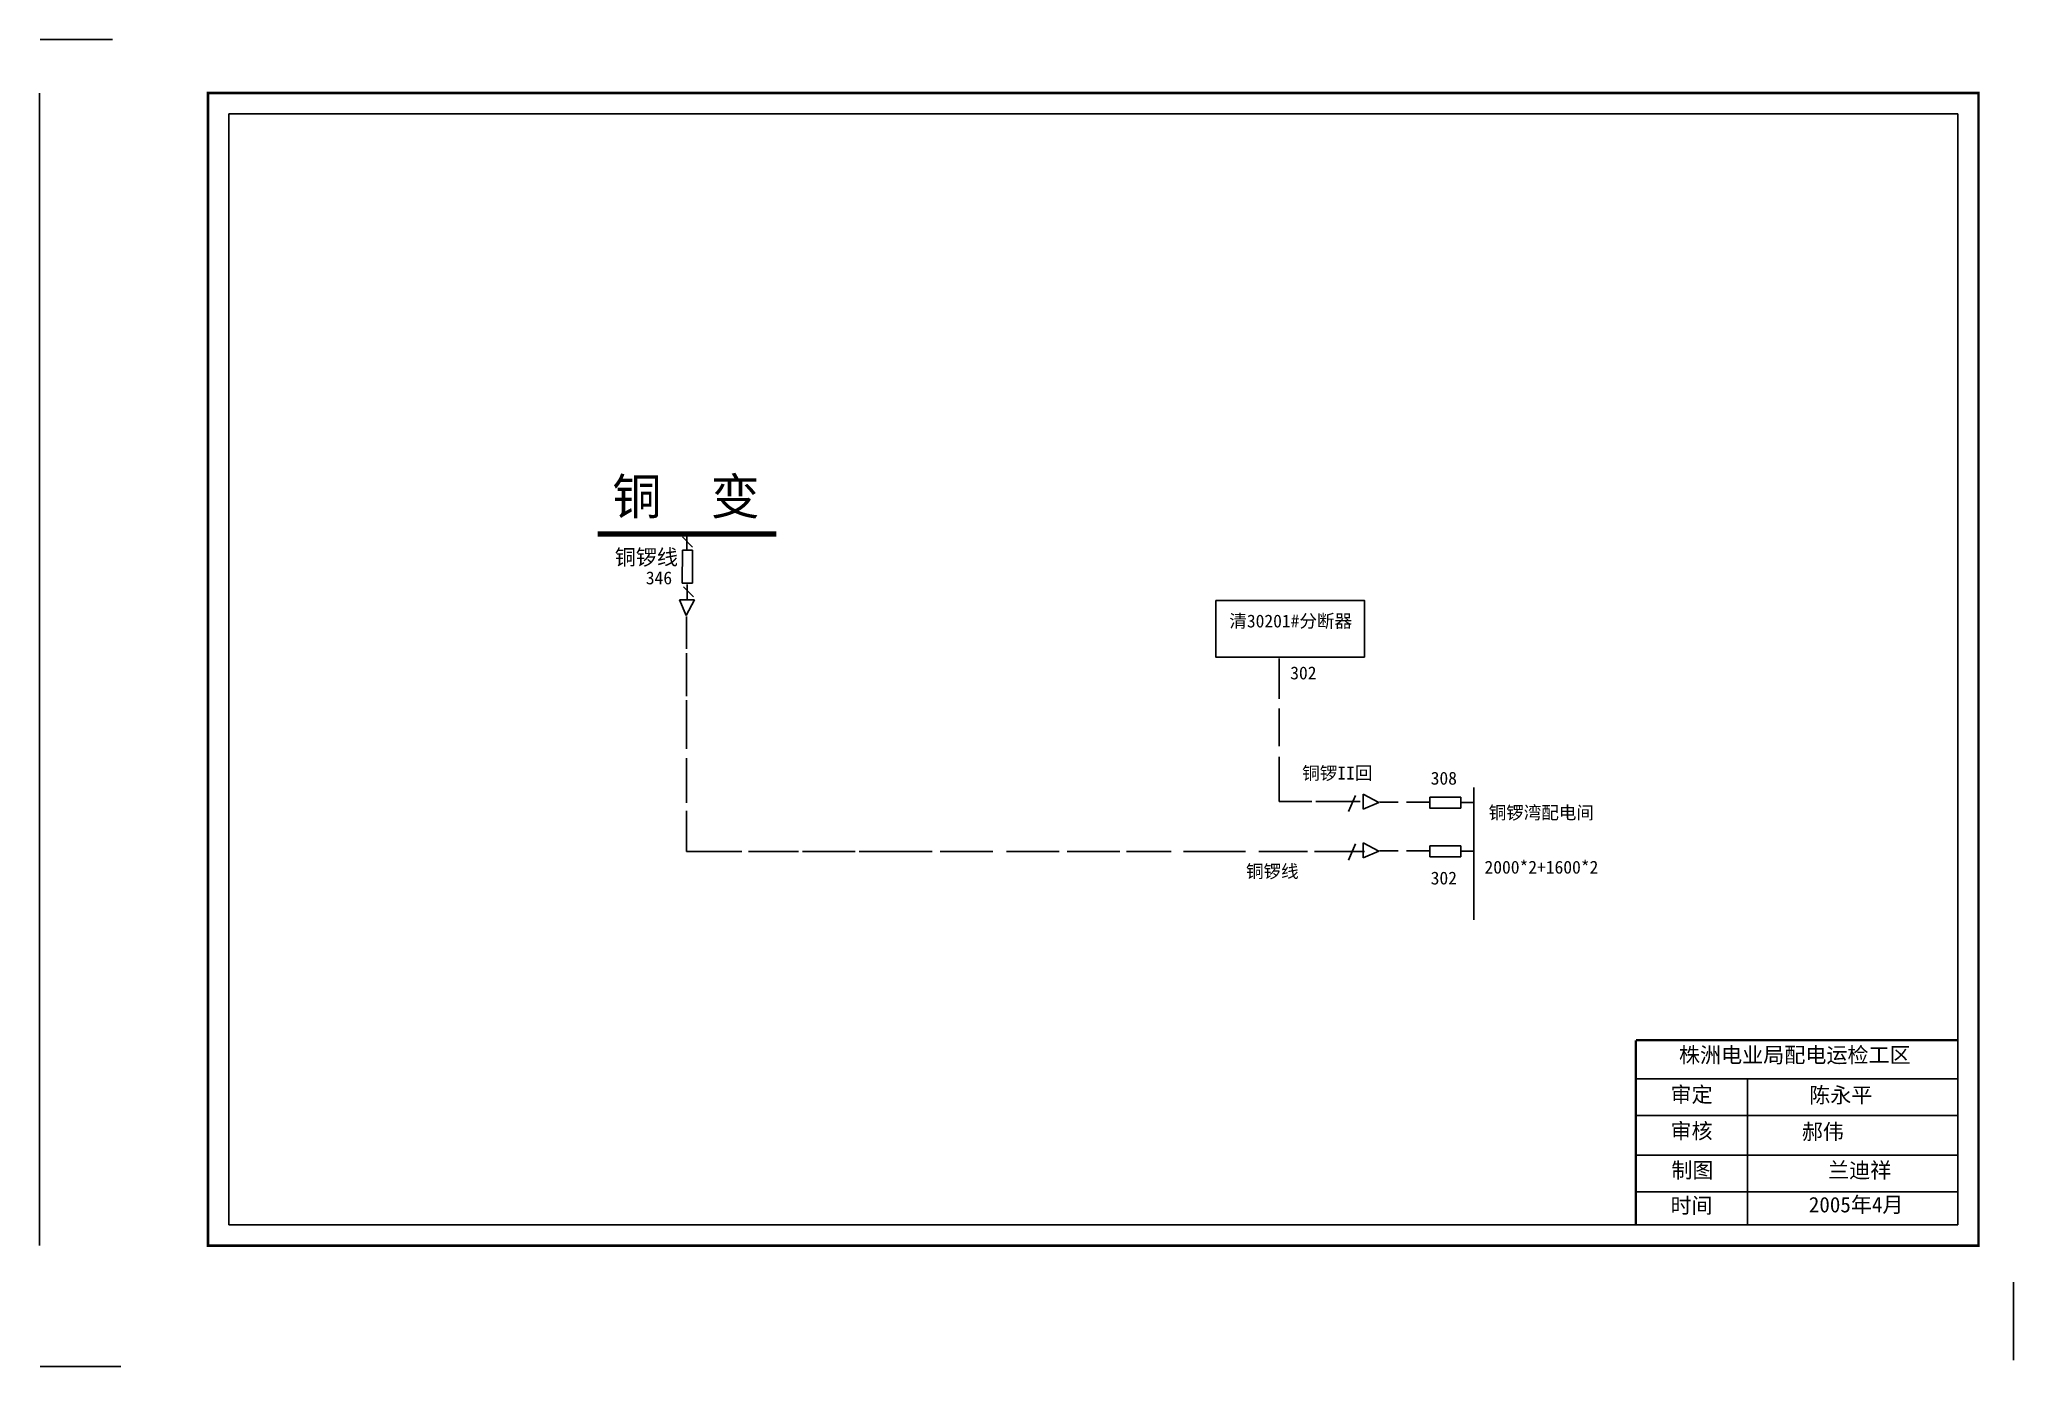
# Model space of a CAD drawing. Extents: x -33 to 351, y -24 to 234.
import ezdxf

# ---------------------------------------------------------------- set-up
doc = ezdxf.new("R2010")
doc.units = 0
doc.header["$LTSCALE"] = 0.774411
doc.linetypes.add('ACAD_ISO02W100', pattern=[15, 12, -3])
doc.layers.get('0').update_dxf_attribs({"linetype": 'CONTINUOUS'})
doc.styles.get("Standard").update_dxf_attribs({"font": 'SimSun.ttf', "height": 2.5})
doc.styles.add('字体', font='', dxfattribs={"height": 2.5})
doc.styles.get('字体').set_extended_font_data('KaiTi_GB2312')

msp = doc.modelspace()

# ---------------------------------------------------------------- linework, layer by layer
at = {"linetype": 'Continuous'}
for p, q in [((-32.68, 234.33), (-18.6, 234.33)), ((-32.78, -0.05), (-32.78, 223.91)), ((94.1, 135.69), (92.12, 137.68)), ((94.32, 126), (92.34, 127.98)), ((93.03, 125.36), (93.03, 128.42)), ((92.86, 122.39), (91.57, 125.44)), ((91.57, 125.44), (94.5, 125.44)), ((94.5, 125.44), (92.86, 122.39)), ((92.9, 122.18), (92.9, 115.89)), ((92.9, 115.1), (92.9, 106.71)), ((208.1, 106.19), (208.1, 114.05)), ((92.9, 105.93), (92.9, 96.49)), ((208.1, 97.01), (208.1, 104.35)), ((92.9, 94.65), (92.9, 86)), ((208.1, 86.26), (208.1, 94.91)), ((245.93, 88.99), (245.93, 63.22)), ((92.9, 84.42), (92.9, 76.56)), ((214.4, 86.26), (208.1, 86.26)), ((223.84, 86.26), (215.18, 86.26)), ((222.92, 87.44), (221.58, 84.27)), ((224.42, 84.73), (224.42, 87.66)), ((224.42, 87.66), (227.47, 86.02)), ((227.47, 86.02), (224.42, 84.73)), ((227.55, 86.1), (231.21, 86.1)), ((232.85, 86.1), (237.38, 86.1)), ((243.32, 86.04), (245.81, 86.04)), ((222.92, 78), (221.58, 74.83)), ((224.42, 78.22), (227.47, 76.58)), ((224.42, 75.29), (224.42, 78.22)), ((92.9, 76.56), (103.66, 76.56)), ((104.97, 76.56), (114.68, 76.56)), ((115.47, 76.56), (125.7, 76.56)), ((126.49, 76.56), (140.66, 76.56)), ((142.23, 76.56), (152.47, 76.56)), ((155.09, 76.56), (165.32, 76.56)), ((166.9, 76.56), (177.13, 76.56)), ((178.45, 76.56), (187.11, 76.56)), ((189.47, 76.56), (201.54, 76.56)), ((204.16, 76.56), (213.61, 76.56)), ((214.92, 76.56), (224.63, 76.56)), ((227.47, 76.58), (224.42, 75.29)), ((227.55, 76.66), (231.21, 76.66)), ((232.85, 76.66), (237.38, 76.66)), ((243.32, 76.6), (245.81, 76.6)), ((277.42, 32.35), (339.78, 32.35)), ((299.06, 32.34), (299.06, 4.01)), ((277.42, 25.25), (339.78, 25.25)), ((277.42, 17.5), (339.78, 17.5)), ((277.42, 10.4), (339.78, 10.4)), ((350.76, -22.32), (350.76, -7.14)), ((-32.68, -23.56), (-16.99, -23.56))]:
    msp.add_line(p, q, dxfattribs=at)
at = {"linetype": 'ACAD_ISO02W100'}
msp.add_line((93.01, 135.09), (93.02, 138.18), dxfattribs=at)
at = {"linetype": 'Continuous', "const_width": 0.5}
msp.add_lwpolyline([(-0.02, 223.91), (343.96, 223.91), (343.96, -0.05), (-0.02, -0.05)], close=True, dxfattribs=at)
at = {"linetype": 'Continuous'}
for points in [[(4.03, 219.87), (339.91, 219.87), (339.91, 3.99), (4.03, 3.99)], [(195.77, 125.33), (224.63, 125.33), (224.63, 114.32), (195.77, 114.32)], [(243.35, 84.94), (237.38, 84.94), (237.38, 87.06), (243.35, 87.06)], [(243.35, 75.5), (237.38, 75.5), (237.38, 77.62), (243.35, 77.62)]]:
    msp.add_lwpolyline(points, close=True, dxfattribs=at)
for points, const_width in [([(110.38, 138.24), (75.65, 138.22)], 1), ([(277.38, 39.86), (277.38, 4.13)], 0.5), ([(277.42, 39.86), (339.78, 39.86)], 0.5)]:
    msp.add_lwpolyline(points, dxfattribs=dict(at, const_width=const_width))
at = {"linetype": 'ACAD_ISO02W100'}
msp.add_lwpolyline([(94.1, 128.69), (92.11, 128.69), (92.13, 135.09), (94.11, 135.09)], close=True, dxfattribs=at)

# ---------------------------------------------------------------- texts
at = {"linetype": 'Continuous', "attachment_point": 1, "style": '字体'}
for s, insert, char_height, width in [('{\\f楷体_GB2312|b0|i0|c134|p49;铜  变}', (78.52, 149.02), 7, 35.7597), ('{\\f楷体_GB2312|b0|i0|c134|p49;铜锣线}', (78.99, 135.23), 3, 18.2327), ('{\\f楷体_GB2312|b0|i0|c134|p49;清30201#分断器}', (198.4, 122.57), 2.5, 73.7349), ('{\\f楷体_GB2312|b0|i0|c134|p49;铜锣II回}', (212.55, 93.02), 2.5, 73.7349), ('{\\f楷体_GB2312|b0|i0|c134|p49;铜锣湾配电间}', (248.78, 85.33), 2.5, 73.7349), ('{\\f楷体_GB2312|b0|i0|c134|p49;铜锣线}', (201.63, 73.93), 2.5, 73.7349), ('株洲电业局配电运检工区', (285.76, 38.49), 3, 82.0179), ('{\\f楷体_GB2312|b0|i0|c134|p49;审定}', (284.11, 30.8), 3, 23.4615), ('陈永平', (311.06, 30.69), 3, 23.4615), ('{\\f楷体_GB2312|b0|i0|c134|p49;审核}', (284.11, 23.73), 3, 23.4615), ('郝伟', (309.61, 23.58), 3, 33.0539), ('{\\f楷体_GB2312|b0|i0|c134|p49;制图}', (284.28, 16.11), 3, 23.4615), ('兰迪祥', (314.73, 16.11), 3, 23.4615), ('{\\f楷体_GB2312|b0|i0|c134|p49;时间}', (284.11, 9.23), 3, 23.4615), ('{\\f楷体_GB2312|b0|i0|c134|p49;2005年4月}', (310.99, 9.4), 3, 23.4615)]:
    msp.add_mtext(s, dxfattribs=dict(at, insert=insert, char_height=char_height, width=width))
at = {"linetype": 'Continuous', "char_height": 2.5, "attachment_point": 1}
for s, insert, width in [('346', (85.03, 130.95), 5.6554), ('302', (210.23, 112.48), 5.6554), ('308', (237.52, 92.02), 5.6554), ('2000*2+1600*2', (247.98, 74.73), 5.4797), ('302', (237.52, 72.62), 5.6554)]:
    msp.add_mtext(s, dxfattribs=dict(at, insert=insert, width=width))

doc.saveas('drawing.dxf')
